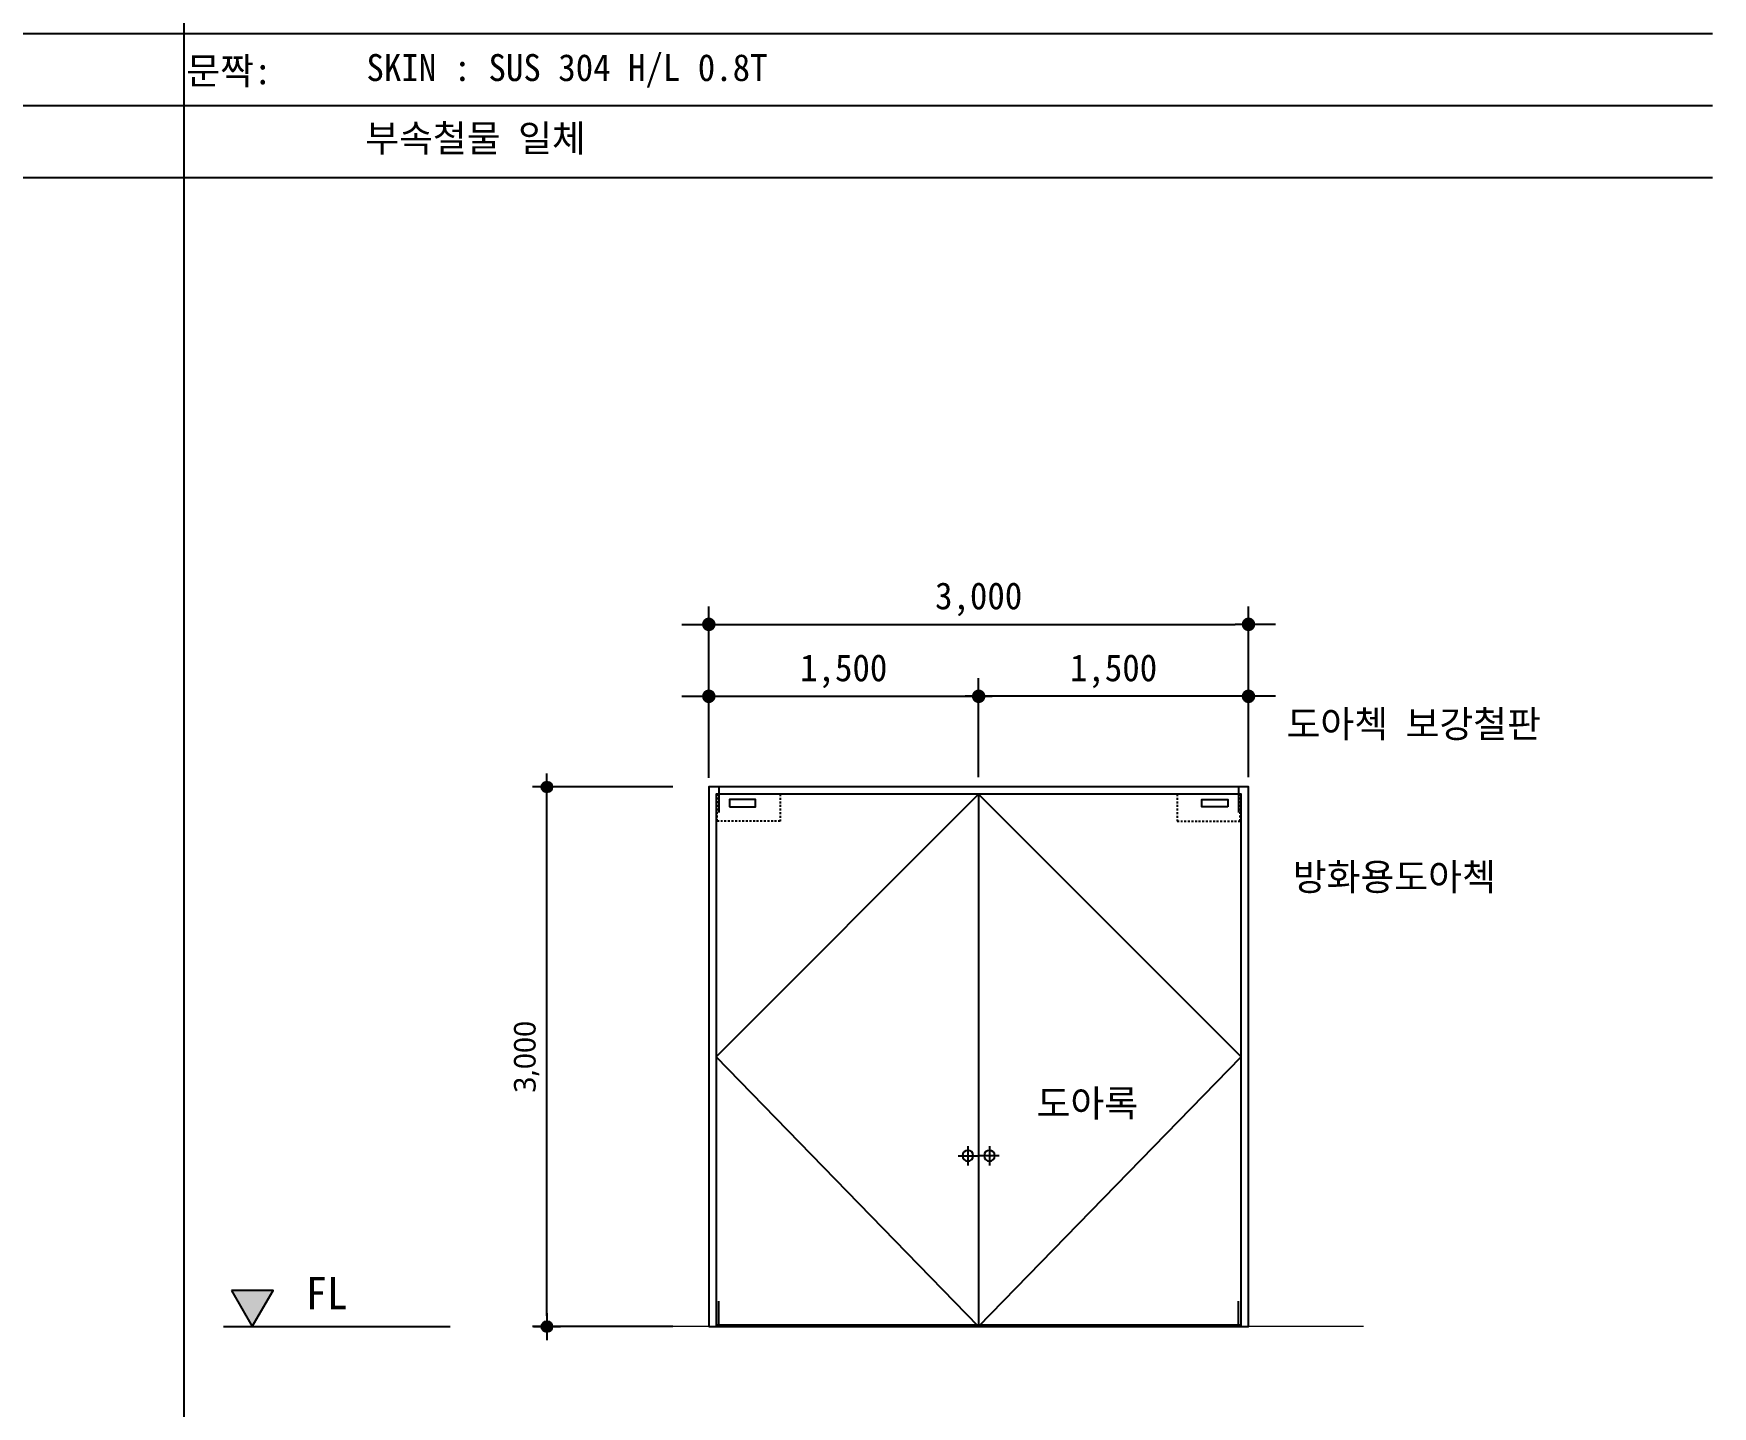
# Model space of a CAD drawing. Header units: millimetres. Extents: x 34479 to 326239, y 111570 to 168880.
# Drawn here: x 145884 to 155216, y 152735 to 160367 of the extents above; entities that cross this region are included whole.
import ezdxf
from ezdxf.enums import TextEntityAlignment as Align

# ---------------------------------------------------------------- set-up
doc = ezdxf.new("R2010")
doc.units = ezdxf.units.MM
doc.header["$LTSCALE"] = 100
doc.header["$MEASUREMENT"] = 0
doc.header["$PDSIZE"] = -10
for name, pattern in [('ACAD_ISO04W100', [30, 24, -3, 0, -3]), ('CEN', [62, 60, -1, 0, -1]), ('HID', [2, 1.1, -0.9])]:
    doc.linetypes.add(name, pattern=pattern)
doc.layers.get('0').update_dxf_attribs({"linetype": 'CONTINUOUS'})
doc.layers.get('Defpoints').update_dxf_attribs({"color": 153, "linetype": 'CONTINUOUS'})
for name, color, linetype, lineweight in [('A-AXIS-LINE', 1, 'CEN', 15), ('A-DWXM-WIND', 4, 'CONTINUOUS', 25), ('A-XXXX-SYMB', 7, 'CONTINUOUS', 25)]:
    doc.layers.add(name, color=color, linetype=linetype, lineweight=lineweight)
for name, color, linetype in [('A-DIMS', 7, 'CONTINUOUS'), ('A-XXXX-TABL', 7, 'CONTINUOUS'), ('A-XXXX-TXT2', 3, 'CONTINUOUS'), ('AHID', 5, 'HID'), ('cen', 1, 'ACAD_ISO04W100'), ('dim', 7, 'CONTINUOUS'), ('DOOR', 8, 'CONTINUOUS'), ('NDIM', 7, 'CONTINUOUS'), ('WINELEV', 4, 'CONTINUOUS')]:
    doc.layers.add(name, color=color, linetype=linetype)
doc.styles.add('HY울릉도L', font='')
doc.styles.add('돋움체', font='')
doc.styles.add('맑은고딕', font='malgun.ttf')
doc.styles.get('HY울릉도L').set_extended_font_data('HYwulM')
doc.styles.get('돋움체').set_extended_font_data('DotumChe')
doc.dimstyles.new('CDIM', dxfattribs={"dimtxt": 3, "dimasz": 1.5, "dimexe": 2, "dimexo": 1, "dimgap": 1, "dimtad": 1, "dimdec": 0, "dimrnd": 0.5, "dimzin": 0, "dimdsep": 32, "dimlunit": 6, "dimtxsty": 'HY울릉도L', "dimblk1": '_CIDOT', "dimblk2": '_CIDOT', "dimsah": 1, "dimcen": 5.5, "dimclrd": 2, "dimclre": 2, "dimclrt": 7, "dimadec": 0, "dimazin": 0, "dimtfac": 1, "dimtdec": 0, "dimtix": 1, "dimtmove": 2, "dimatfit": 1, "dimldrblk": '_CIDOT', "dimfxl": 1, "dimtolj": 1, "dimtzin": 0, "dimlwd": -1, "dimarcsym": 0})
doc.dimstyles.new('NDIM', dxfattribs={"dimscale": 5, "dimtxt": 3, "dimasz": 1.5, "dimexe": 2, "dimexo": 5, "dimgap": 1, "dimtad": 1, "dimdec": 0, "dimrnd": 0.25, "dimzin": 0, "dimdsep": 46, "dimlunit": 6, "dimtxsty": '돋움체', "dimblk1": '_CIDOT', "dimblk2": '_CIDOT', "dimsah": 1, "dimcen": 5, "dimclrd": 7, "dimclre": 7, "dimclrt": 3, "dimadec": 0, "dimazin": 0, "dimtfac": 1, "dimtdec": 0, "dimtix": 1, "dimtmove": 2, "dimatfit": 1, "dimfxl": 1, "dimtolj": 1, "dimtzin": 0, "dimarcsym": 0})

# ---------------------------------------------------------------- blocks, each defined once
blk = doc.blocks.new('_CIDOT')
at = {"color": 0, "linetype": 'ByBlock'}
blk.add_line((2, 0), (-1, 0), dxfattribs=at)
at = {"color": 0, "linetype": 'ByBlock', "const_width": 0.5}
blk.add_lwpolyline([(-0.25, 0, 1), (0.25, 0, 1)], format="xyb", close=True, dxfattribs=at)
blk = doc.blocks.new('*D155')
at = {"layer": 'A-DIMS', "lineweight": -2, "transparency": 16777216}
for p, q in [((149637.5, 156228.9), (149637.5, 157182.9)), ((152637.5, 156232.9), (152637.5, 157182.9))]:
    blk.add_line(p, q, dxfattribs=at)
at = {"layer": 'A-DIMS', "transparency": 16777216}
blk.add_line((149712.5, 157082.9), (152562.5, 157082.9), dxfattribs=at)
at = {"layer": 'Defpoints', "color": 0, "transparency": 16777216}
for p in [(152637.5, 157082.9), (149637.5, 156178.9), (152637.5, 156182.9)]:
    blk.add_point(p, dxfattribs=at)
at = {"layer": 'A-DIMS', "transparency": 16777216, "xscale": 75, "yscale": 75, "zscale": 75, "rotation": 180}
blk.add_blockref('_CIDOT', (149637.5, 157082.9), dxfattribs=at)
at = {"layer": 'A-DIMS', "transparency": 16777216, "xscale": 75, "yscale": 75, "zscale": 75}
blk.add_blockref('_CIDOT', (152637.5, 157082.9), dxfattribs=at)
at = {"layer": 'A-DIMS', "color": 3, "transparency": 16777216, "insert": (151137.5, 157222.2), "char_height": 150, "attachment_point": 5, "style": '돋움체'}
blk.add_mtext('\\A1;3,000', dxfattribs=at)
blk = doc.blocks.new('*D156')
at = {"layer": 'A-DIMS', "lineweight": -2, "transparency": 16777216}
for p, q in [((149637.5, 156228.9), (149637.5, 156782.9)), ((151137.5, 156232.9), (151137.5, 156782.9))]:
    blk.add_line(p, q, dxfattribs=at)
at = {"layer": 'A-DIMS', "transparency": 16777216}
blk.add_line((149712.5, 156682.9), (151062.5, 156682.9), dxfattribs=at)
at = {"layer": 'Defpoints', "color": 0, "transparency": 16777216}
for p in [(151137.5, 156682.9), (149637.5, 156178.9), (151137.5, 156182.9)]:
    blk.add_point(p, dxfattribs=at)
at = {"layer": 'A-DIMS', "transparency": 16777216, "xscale": 75, "yscale": 75, "zscale": 75, "rotation": 180}
blk.add_blockref('_CIDOT', (149637.5, 156682.9), dxfattribs=at)
at = {"layer": 'A-DIMS', "transparency": 16777216, "xscale": 75, "yscale": 75, "zscale": 75}
blk.add_blockref('_CIDOT', (151137.5, 156682.9), dxfattribs=at)
at = {"layer": 'A-DIMS', "color": 3, "transparency": 16777216, "insert": (150387.5, 156822.2), "char_height": 150, "attachment_point": 5, "style": '돋움체'}
blk.add_mtext('\\A1;1,500', dxfattribs=at)
blk = doc.blocks.new('*D157')
at = {"layer": 'A-DIMS', "lineweight": -2, "transparency": 16777216}
for p, q in [((151137.5, 156232.9), (151137.5, 156782.9)), ((152637.5, 156232.9), (152637.5, 156782.9))]:
    blk.add_line(p, q, dxfattribs=at)
at = {"layer": 'A-DIMS', "transparency": 16777216}
blk.add_line((152562.5, 156682.9), (151212.5, 156682.9), dxfattribs=at)
at = {"layer": 'Defpoints', "color": 0, "transparency": 16777216}
for p in [(151137.5, 156682.9), (151137.5, 156182.9), (152637.5, 156182.9)]:
    blk.add_point(p, dxfattribs=at)
at = {"layer": 'A-DIMS', "transparency": 16777216, "xscale": 75, "yscale": 75, "zscale": 75, "rotation": 180}
blk.add_blockref('_CIDOT', (151137.5, 156682.9), dxfattribs=at)
at = {"layer": 'A-DIMS', "transparency": 16777216, "xscale": 75, "yscale": 75, "zscale": 75}
blk.add_blockref('_CIDOT', (152637.5, 156682.9), dxfattribs=at)
at = {"layer": 'A-DIMS', "color": 3, "transparency": 16777216, "insert": (151887.5, 156822.2), "char_height": 150, "attachment_point": 5, "style": '돋움체'}
blk.add_mtext('\\A1;1,500', dxfattribs=at)
blk = doc.blocks.new('DIMDOT')
at = {"layer": 'dim'}
h = blk.add_hatch(color=7, dxfattribs=at)
h.paths.add_polyline_path([(0, 0.23), (0, 0.5, 0.414214), (-0.5, 0), (-0.23, 0, -0.414214)])
h.paths.add_polyline_path([(0, 0.23, 0.414214), (-0.23, 0), (0, 0)])
h.paths.add_polyline_path([(0.23, 0, 0.414214), (0, 0.23), (0, 0)], flags=17)
h.paths.add_polyline_path([(0, 0.5), (0, 0.23, -0.414214), (0.23, 0), (0.5, 0, 0.414214)])
h.paths.add_polyline_path([(0.5, 0), (0.23, 0, -0.414214), (0, -0.23), (0, -0.5, 0.414214)])
h.paths.add_polyline_path([(0.23, 0), (0, 0), (0, -0.23, 0.414214)], flags=17)
h.paths.add_polyline_path([(0, 0), (-0.23, 0, 0.414214), (0, -0.23)])
h.paths.add_polyline_path([(0, -0.5), (0, -0.23, -0.414214), (-0.23, 0), (-0.5, 0, 0.414214)])
at = {"layer": 'dim', "color": 7}
for p, q in [((-1.25, 0), (1.25, 0)), ((0, -1.25), (0, 1.25))]:
    blk.add_line(p, q, dxfattribs=at)
for radius in [0.5, 0.233]:
    blk.add_circle((0, 0), radius, dxfattribs=at)
blk = doc.blocks.new('*D158')
at = {"layer": 'Defpoints', "color": 0, "transparency": 16777216}
for p in [(148737.5, 156178.9), (149637.5, 156178.9), (149637.5, 153178.9)]:
    blk.add_point(p, dxfattribs=at)
at = {"layer": 'NDIM', "lineweight": -2, "transparency": 16777216}
for p, q in [((149437.5, 156178.9), (148657.5, 156178.9)), ((148737.5, 153238.9), (148737.5, 156118.9)), ((149437.5, 153178.9), (148657.5, 153178.9))]:
    blk.add_line(p, q, dxfattribs=at)
at = {"layer": 'NDIM', "lineweight": -2, "transparency": 16777216, "xscale": 60, "yscale": 60, "zscale": 60}
for p, rotation in [((148737.5, 156178.9), 90), ((148737.5, 153178.9), 270)]:
    blk.add_blockref('DIMDOT', p, dxfattribs=dict(at, rotation=rotation))
at = {"layer": 'NDIM', "color": 3, "transparency": 16777216, "insert": (148625.4, 154678.9), "char_height": 120, "attachment_point": 5, "rotation": 90, "style": '맑은고딕'}
blk.add_mtext('\\A1;3,000', dxfattribs=at)

msp = doc.modelspace()

# ---------------------------------------------------------------- linework, layer by layer
at = {"layer": 'A-AXIS-LINE'}
msp.add_line((153276.51, 153178.93), (149257.45, 153178.93), dxfattribs=at)
at = {"layer": 'A-DWXM-WIND'}
msp.add_line((151137.45, 156138.93), (151137.45, 153178.93), dxfattribs=at)
at = {"layer": 'A-DWXM-WIND', "extrusion": (0, 0, -1)}
for p, q in [((151077.45, 154182.93), (151077.45, 154074.93)), ((151197.45, 154182.93), (151197.45, 154074.93)), ((151023.45, 154128.93), (151131.45, 154128.93)), ((151251.45, 154128.93), (151143.45, 154128.93))]:
    msp.add_line(p, q, dxfattribs=at)
at = {"layer": 'A-DWXM-WIND'}
msp.add_lwpolyline([(149637.45, 153178.93), (152637.45, 153178.93), (152637.45, 156178.93), (149637.45, 156178.93)], close=True, dxfattribs=at)
msp.add_lwpolyline([(152597.45, 153178.93), (152597.45, 156138.93), (149677.45, 156138.93), (149677.45, 153178.93)], dxfattribs=at)
at = {"layer": 'A-DWXM-WIND', "extrusion": (0, 0, -1)}
for centre in [(-151077.45, 154128.93), (-151197.45, 154128.93)]:
    msp.add_circle(centre, 30, dxfattribs=at)
at = {"layer": 'A-XXXX-SYMB'}
msp.add_line((146939.5, 153178.93), (148199.56, 153178.93), dxfattribs=at)
msp.add_lwpolyline([(146984.03, 153378.93), (147099.5, 153178.93), (147214.97, 153378.93)], close=True, dxfattribs=at)
msp.add_solid([(146984.03, 153378.93), (147214.97, 153378.93), (147099.5, 153178.93)], dxfattribs=at)
at = {"layer": 'A-XXXX-TABL'}
for p, q in [((146720.63, 141270.27), (146720.63, 168880.27)), ((118478.88, 160367.07), (155216.38, 160367.07)), ((118478.88, 159967.07), (155216.38, 159967.07)), ((118478.88, 159567.07), (155216.38, 159567.07))]:
    msp.add_line(p, q, dxfattribs=at)
at = {"layer": 'AHID', "ltscale": 0.1}
for points in [[(150034.45, 156138.93), (150034.45, 155988.93), (149684.45, 155988.93), (149684.45, 156138.93)], [(152240.45, 156138.93), (152240.45, 155988.93), (152590.45, 155988.93), (152590.45, 156138.93)]]:
    msp.add_lwpolyline(points, dxfattribs=at)
at = {"layer": 'cen'}
for points in [[(151137.45, 153178.93), (149677.45, 154678.93), (151137.45, 156138.93)], [(151137.45, 153178.93), (152597.45, 154678.93), (151137.45, 156138.93)]]:
    msp.add_lwpolyline(points, dxfattribs=at)
at = {"layer": 'dim'}
for points in [[(152317.45, 156088.93, 0, 40, 0), (152317.45, 156203.93, 0, 0, 0), (152317.45, 156528.93, 0, 0, 0), (152837.45, 156528.93, 0, 0, 0)], [(152449.95, 156068.93, 0, 40, 0), (152449.95, 155948.93, 0, 0, 0), (152449.95, 155683.93, 0, 0, 0), (152837.45, 155683.93, 0, 0, 0)], [(151218.96, 154143.93, 0, 40, 0), (151218.96, 154263.93, 0, 0, 0), (151218.96, 154423.93, 0, 0, 0), (151380.79, 154423.93, 0, 0, 0)]]:
    msp.add_lwpolyline(points, format="xyseb", dxfattribs=at)
at = {"layer": 'DOOR'}
for points in [[(149752.45, 156068.93), (149897.45, 156068.93), (149897.45, 156108.93), (149752.45, 156108.93)], [(152522.45, 156068.93), (152377.45, 156068.93), (152377.45, 156108.93), (152522.45, 156108.93)]]:
    msp.add_lwpolyline(points, close=True, dxfattribs=at)
at = {"layer": 'WINELEV', "linetype": 'Continuous'}
for p, q in [((149692.45, 156174.93), (149692.45, 156037.93)), ((152582.45, 156174.93), (152582.45, 156037.93)), ((149692.45, 153182.93), (149692.45, 153319.93)), ((152582.45, 153182.93), (152582.45, 153319.93))]:
    msp.add_line(p, q, dxfattribs=at)
at = {"layer": 'WINELEV'}
msp.add_lwpolyline([(149677.45, 153188.93), (152597.45, 153188.93)], dxfattribs=at)

# ---------------------------------------------------------------- texts
at = {"layer": 'A-XXXX-TXT2', "style": '돋움체'}
for s, p in [('문짝:', (146732.86, 160085.02)), ('SKIN : SUS 304 H/L 0.8T', (147734.33, 160103.12))]:
    msp.add_text(s, height=150, dxfattribs=at).set_placement(p)
for s, height, p in [('부속철물 일체', 150, (147727.54, 159785.41)), ('도아첵 보강철판', 150, (152848.78, 156528.93)), ('방화용도아첵', 150, (152883.18, 155678.93)), ('FL', 180, (147397.81, 153365.3))]:
    msp.add_text(s, height=height, dxfattribs=at).set_placement(p, align=Align.MIDDLE_LEFT)
msp.add_text('도아록', height=150, dxfattribs=at).set_placement((152024.08, 154419.82), align=Align.MIDDLE_RIGHT)

# ---------------------------------------------------------------- dimensions: what is measured, and where the dimension line sits
at = {"layer": 'A-DIMS'}
for base, p2, picture, middle in [((152637.45, 157082.93), (152637.45, 156182.93), '*D155', (151137.45, 157222.21)), ((151137.45, 156682.93), (151137.45, 156182.93), '*D156', (150387.45, 156822.21))]:
    dim = msp.add_linear_dim(base=base, p1=(149637.45, 156178.93), p2=p2, dimstyle='CDIM', override={"dimscale": 50, "dimtxsty": '돋움체', "dimclrd": 256, "dimclre": 256, "dimclrt": 3}, dxfattribs=at)
    dim.commit()
    dim.dimension.update_dxf_attribs({"geometry": picture, "text_midpoint": middle})
dim = msp.add_linear_dim(base=(151137.45, 156682.93), p1=(152637.45, 156182.93), p2=(151137.45, 156182.93), angle=180, dimstyle='CDIM', override={"dimscale": 50, "dimtxsty": '돋움체', "dimclrd": 256, "dimclre": 256, "dimclrt": 3}, dxfattribs=at)
dim.commit()
dim.dimension.update_dxf_attribs({"geometry": '*D157', "text_midpoint": (151887.45, 156822.21)})
at = {"layer": 'NDIM'}
dim = msp.add_linear_dim(base=(148737.45, 156178.93), p1=(149637.45, 153178.93), p2=(149637.45, 156178.93), angle=90, dimstyle='NDIM', override={"dimscale": 40, "dimtxsty": '맑은고딕', "dimblk1": 'DIMDOT', "dimblk2": 'DIMDOT', "dimsah": 1, "dimclrd": 256, "dimclre": 256, "dimtmove": 2, "dimatfit": 3}, dxfattribs=at)
dim.commit()
dim.dimension.update_dxf_attribs({"geometry": '*D158', "text_midpoint": (148625.39, 154678.93)})

doc.saveas('drawing.dxf')
